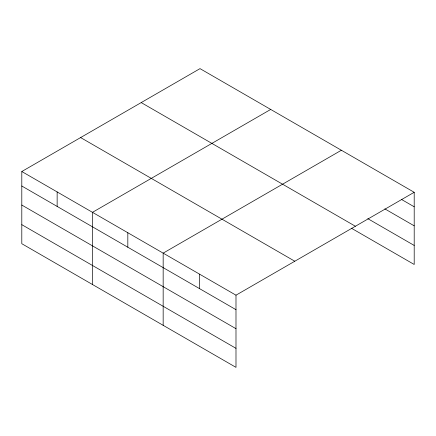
<?xml version="1.0" encoding="UTF-8"?>
<svg xmlns="http://www.w3.org/2000/svg" width="436" height="436" viewBox="0 0 436 436"><rect width="100%" height="100%" fill="white"/><g stroke="black" fill="none" stroke-linecap="round" stroke-linejoin="round"><path stroke-width="0.65" d="M235.99 328.711L235.99 295.183L21.8 171.522L21.8 243.708L235.99 367.368L235.99 328.711L21.8 205.051M351.362 228.197L414.2 264.478L414.2 192.292L200.01 68.632L21.8 171.522M270.696 109.441L92.481 212.332L92.481 284.517M341.377 150.246L163.162 253.136L163.162 325.321M235.99 295.183L414.2 192.292M401.278 199.323L414.2 206.784M384.835 208.871L414.2 225.826M367.804 218.654L414.2 245.441M141.204 102.585L355.389 226.246M80.611 137.569L294.796 261.229M21.8 186.014L235.99 309.674M21.8 224.671L235.99 348.331M199.574 274.162L199.574 288.654M127.824 232.731L127.824 247.228M57.143 191.927L57.143 206.419"/></g></svg>
